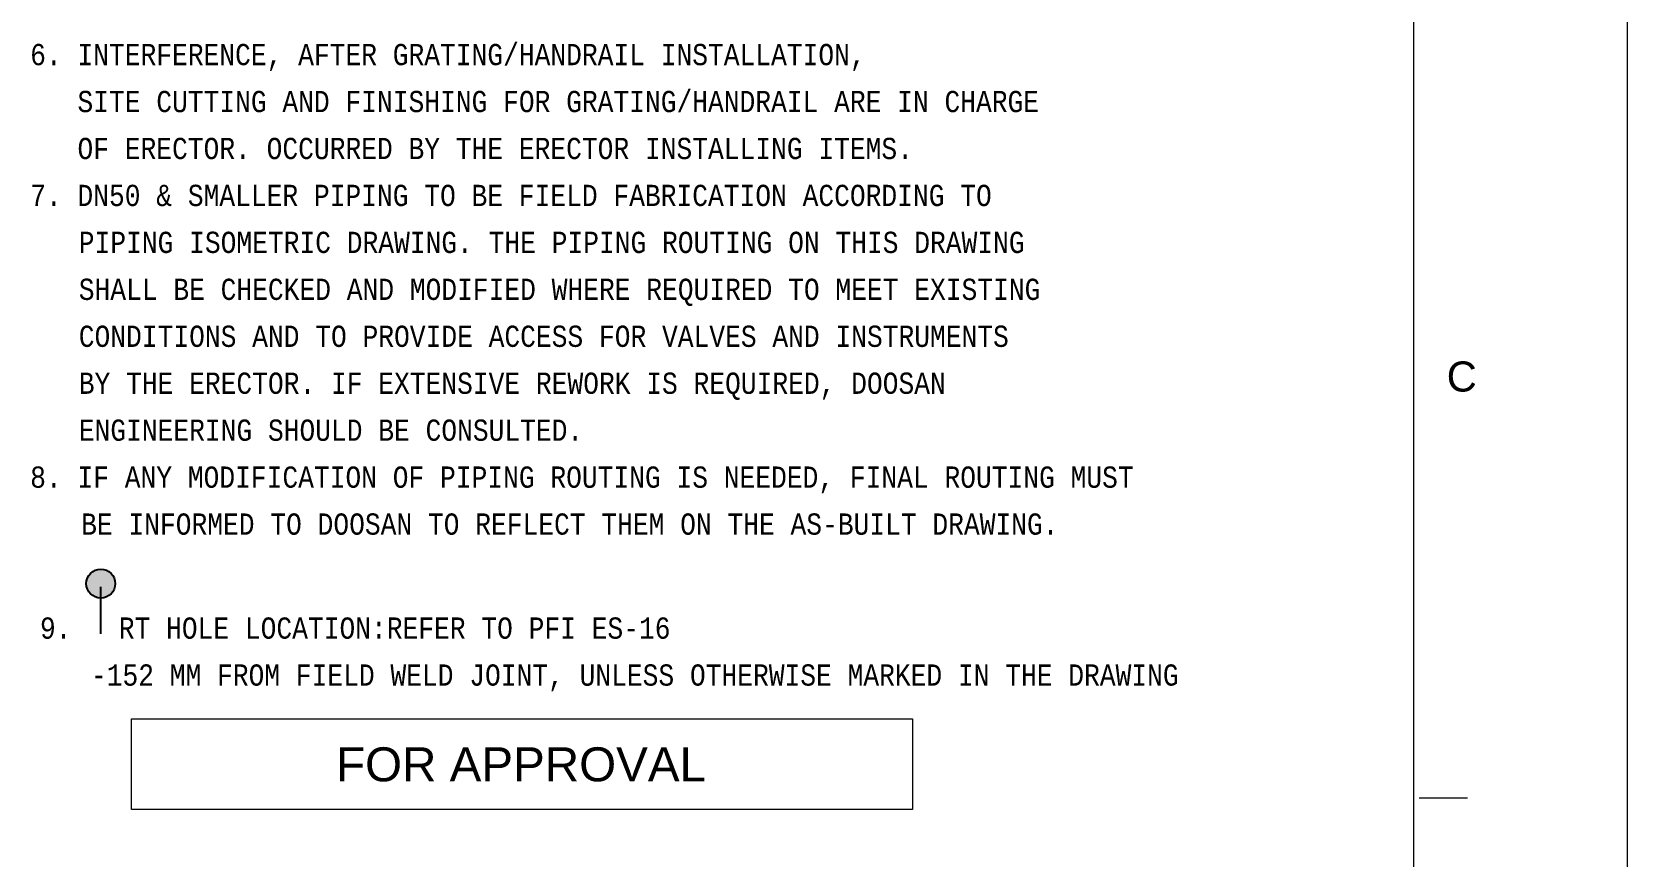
# Model space of a CAD drawing. Header units: inches. Extents: x 1009 to 1850, y 0 to 594.
# Drawn here: x 1662.9 to 1850.4, y 191.3 to 288.3 of the extents above; entities that cross this region are included whole.
import ezdxf
from ezdxf.enums import TextEntityAlignment as Align

# ---------------------------------------------------------------- set-up
doc = ezdxf.new("R2010")
doc.units = ezdxf.units.IN
doc.header["$MEASUREMENT"] = 0
doc.layers.add('BG 0 -1', color=7, linetype='Continuous')
doc.layers.add('FRAME', color=7, linetype='Continuous')
doc.styles.add('Arial', font='arial.ttf')
doc.styles.add('MONOTXT', font='MONOTXT.shx', dxfattribs={"width": 0.8})

msp = doc.modelspace()

# ---------------------------------------------------------------- hatches: boundary and pattern name
at = {"linetype": 'Continuous'}
msp.add_hatch(color=2, dxfattribs=at).paths.add_polyline_path([(1670.96, 225.17), (1671.11, 225.17), (1671.25, 225.15), (1671.4, 225.11), (1671.54, 225.07), (1671.68, 225.01), (1671.81, 224.95), (1671.93, 224.87), (1672.05, 224.78), (1672.16, 224.68), (1672.26, 224.57), (1672.35, 224.45), (1672.43, 224.32), (1672.5, 224.19), (1672.55, 224.06), (1672.6, 223.92), (1672.63, 223.77), (1672.65, 223.62), (1672.66, 223.48), (1672.65, 223.33), (1672.63, 223.18), (1672.6, 223.04), (1672.55, 222.9), (1672.5, 222.76), (1672.43, 222.63), (1672.35, 222.5), (1672.26, 222.39), (1672.16, 222.28), (1672.05, 222.18), (1671.93, 222.09), (1671.81, 222.01), (1671.68, 221.94), (1671.54, 221.88), (1671.4, 221.84), (1671.25, 221.81), (1671.11, 221.79), (1670.96, 221.78), (1670.81, 221.79), (1670.67, 221.81), (1670.52, 221.84), (1670.38, 221.88), (1670.24, 221.94), (1670.11, 222.01), (1669.99, 222.09), (1669.87, 222.18), (1669.76, 222.28), (1669.66, 222.39), (1669.57, 222.5), (1669.49, 222.63), (1669.42, 222.76), (1669.37, 222.9), (1669.32, 223.04), (1669.29, 223.18), (1669.27, 223.33), (1669.26, 223.48), (1669.27, 223.62), (1669.29, 223.77), (1669.32, 223.92), (1669.37, 224.06), (1669.42, 224.19), (1669.49, 224.32), (1669.57, 224.45), (1669.66, 224.57), (1669.76, 224.68), (1669.87, 224.78), (1669.99, 224.87), (1670.11, 224.95), (1670.24, 225.01), (1670.38, 225.07), (1670.52, 225.11), (1670.67, 225.15), (1670.81, 225.17)])

# ---------------------------------------------------------------- linework, layer by layer
at = {"color": 2}
msp.add_line((1670.96, 217.58), (1670.96, 223.09), dxfattribs=at)
at = {"color": 2, "linetype": 'Continuous'}
msp.add_circle((1670.96, 223.48), 1.7, dxfattribs=at)
at = {"layer": 'BG 0 -1', "color": 7, "linetype": 'Continuous', "lineweight": 9}
for p, q in [((1850.42, 594), (1850.42, 0)), ((1825.35, 18.11), (1825.35, 576.75)), ((1825.98, 198.28), (1831.64, 198.28))]:
    msp.add_line(p, q, dxfattribs=at)
at = {"layer": 'BG 0 -1', "color": 1, "linetype": 'Continuous', "lineweight": 9}
for p, q in [((1674.59, 207.57), (1766.42, 207.57)), ((1674.59, 196.91), (1674.59, 207.57)), ((1766.42, 207.57), (1766.42, 196.91)), ((1766.42, 196.91), (1674.59, 196.91))]:
    msp.add_line(p, q, dxfattribs=at)

# ---------------------------------------------------------------- texts
at = {"layer": 'BG 0 -1', "color": 7, "style": 'Arial', "width": 0.992063}
msp.add_text('C', height=3.54, dxfattribs=at).set_placement((1829.21, 246.06))
at = {"layer": 'FRAME', "color": 2, "style": 'MONOTXT', "width": 0.8566}
for s, p in [('6. INTERFERENCE, AFTER GRATING/HANDRAIL INSTALLATION, ', (1662.66, 285.68)), ('   SITE CUTTING AND FINISHING FOR GRATING/HANDRAIL ARE IN CHARGE', (1662.66, 280.16)), ('   OF ERECTOR. OCCURRED BY THE ERECTOR INSTALLING ITEMS.', (1662.66, 274.64)), ('7. DN50 & SMALLER PIPING TO BE FIELD FABRICATION ACCORDING TO ', (1662.66, 269.12)), ('    PIPING ISOMETRIC DRAWING. THE PIPING ROUTING ON THIS DRAWING', (1660.96, 263.6)), ('    SHALL BE CHECKED AND MODIFIED WHERE REQUIRED TO MEET EXISTING ', (1660.96, 258.08)), ('    CONDITIONS AND TO PROVIDE ACCESS FOR VALVES AND INSTRUMENTS ', (1660.96, 252.56)), ('    BY THE ERECTOR. IF EXTENSIVE REWORK IS REQUIRED, DOOSAN', (1660.96, 247.04)), ('    ENGINEERING SHOULD BE CONSULTED.', (1660.96, 241.52)), ('8. IF ANY MODIFICATION OF PIPING ROUTING IS NEEDED, FINAL ROUTING MUST ', (1662.66, 236)), ('    BE INFORMED TO DOOSAN TO REFLECT THEM ON THE AS-BUILT DRAWING.', (1661.24, 230.48)), ('9.   RT HOLE LOCATION:REFER TO PFI ES-16 ', (1663.81, 218.25)), ('    -152 MM FROM FIELD WELD JOINT, UNLESS OTHERWISE MARKED IN THE DRAWING ', (1662.39, 212.73))]:
    msp.add_text(s, height=2.5, dxfattribs=at).set_placement(p, align=Align.MIDDLE_LEFT)
at = {"layer": 'FRAME', "color": 2, "style": 'Arial', "width": 1.000881}
msp.add_text('FOR APPROVAL', height=4, dxfattribs=at).set_placement((1698.62, 200.23))

doc.saveas('drawing.dxf')
